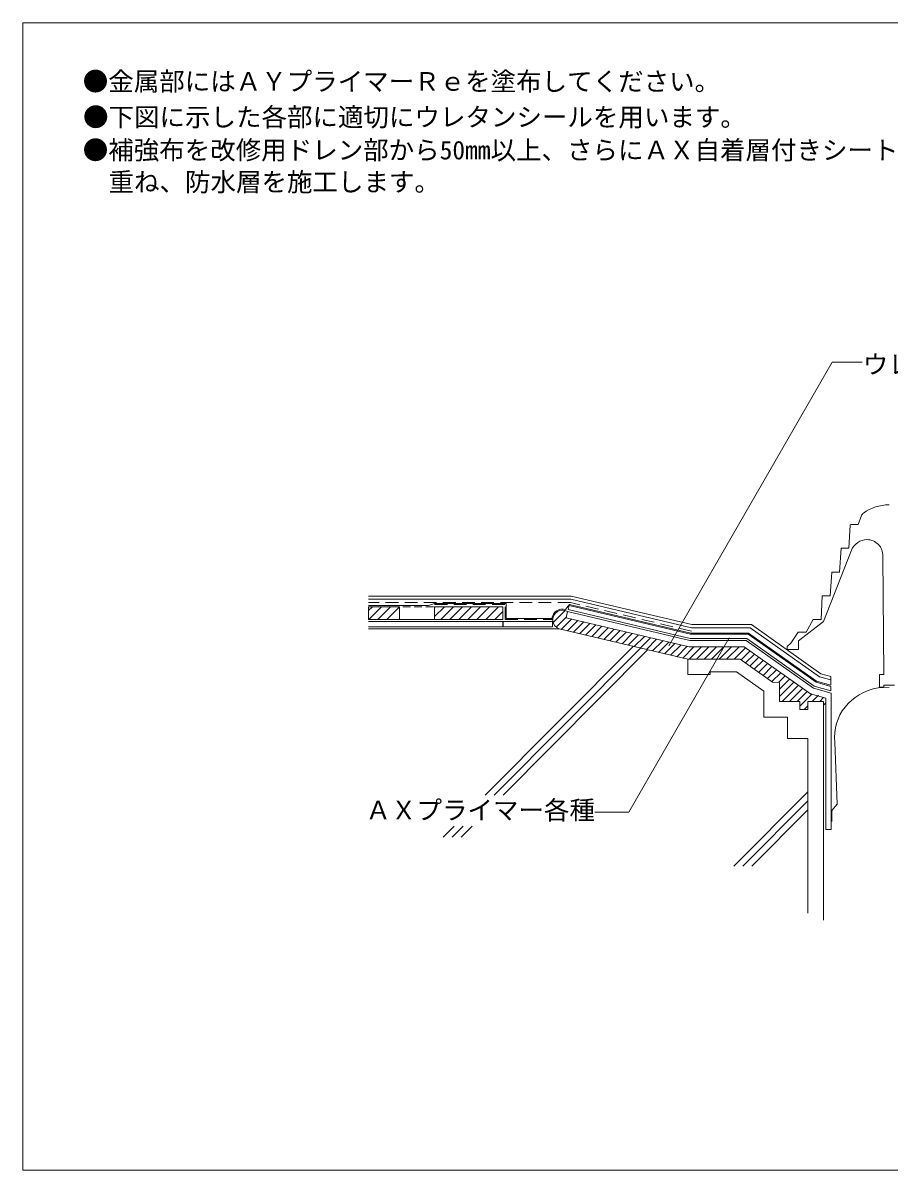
# Model space of a CAD drawing. Units: millimetres on the paper, with parts at other scales. Extents: x -135 to 135, y -94 to 92.
# Drawn here: x -135 to 0.9, y -88 to 92 of the extents above; entities that cross this region are included whole.
import ezdxf
from ezdxf.enums import TextEntityAlignment as Align

# ---------------------------------------------------------------- set-up
doc = ezdxf.new("R2010")
doc.units = ezdxf.units.MM
doc.linetypes.add('DASHED1', pattern=[1.8, 1.2, -0.6])
doc.linetypes.add('DASHED2', pattern=[3, 2, -1])
for name, color, linetype, lineweight in [('1-0_芯・寸法線', 7, 'Continuous', 9), ('1-1_記号', 1, 'DASHED2', 9), ('1-2_ハッチング', 2, 'Continuous', 9), ('1-3_断熱材', 7, 'Continuous', 9), ('1-4_リベットルーフ', 3, 'Continuous', 9), ('1-5_ＦＬ鋼板・ディスク', 7, 'DASHED2', 9), ('1-6_アンカー類', 7, 'Continuous', 9), ('1-7_設備', 7, 'Continuous', 9), ('1-9_下地鋼板', 5, 'Continuous', 9), ('1-A_元図・躯体', 7, 'Continuous', 9), ('1-B_その他', 1, 'Continuous', 9), ('F-F', 7, 'Continuous', 9)]:
    doc.layers.add(name, color=color, linetype=linetype, lineweight=lineweight)
doc.styles.add('ＭＳ ゴシック', font='')
doc.styles.get('ＭＳ ゴシック').set_extended_font_data('MS Gothic')

msp = doc.modelspace()

# ---------------------------------------------------------------- linework, layer by layer
at = {"layer": '1-0_芯・寸法線'}
for p, q in [((-33.642, -5.749), (-8.037, 38.772)), ((-8.037, 38.772), (-3.286, 38.772)), ((-24.167, -4.467), (-39.925, -31.866)), ((-39.925, -31.866), (-45.243, -31.866))]:
    msp.add_line(p, q, dxfattribs=at)
at = {"layer": '1-1_記号'}
for p, q in [((-70.391, 0.731), (-59.345, 0.731)), ((-59.345, -1.602), (-59.345, 0.731)), ((-59.345, -1.602), (-51.905, -1.602))]:
    msp.add_line(p, q, dxfattribs=at)
at = {"layer": '1-2_ハッチング'}
for p, q in [((-59.678, -1.936), (-80.752, -1.936)), ((-80.752, -2.75), (-59.678, -2.75)), ((-59.678, -1.936), (-59.678, -2.75))]:
    msp.add_line(p, q, dxfattribs=at)
at = {"layer": '1-3_断熱材'}
for p, q in [((-80.752, -0.203), (-80.151, 0.398)), ((-80.752, 0.398), (-75.909, 0.398)), ((-80.752, 0.398), (-80.752, -1.602)), ((-80.737, -1.602), (-78.737, 0.398)), ((-79.323, -1.602), (-77.323, 0.398)), ((-77.909, -1.602), (-75.909, 0.398)), ((-75.902, 0.398), (-75.902, -1.602)), ((-70.391, 0.259), (-70.252, 0.398)), ((-70.391, 0.398), (-59.678, 0.398)), ((-70.391, -1.602), (-70.391, 0.398)), ((-70.391, -1.155), (-68.838, 0.398)), ((-69.423, -1.602), (-67.423, 0.398)), ((-68.009, -1.602), (-66.009, 0.398)), ((-66.595, -1.602), (-64.595, 0.398)), ((-65.181, -1.602), (-63.181, 0.398)), ((-63.767, -1.602), (-61.767, 0.398)), ((-62.352, -1.602), (-60.352, 0.398)), ((-59.678, -1.602), (-59.678, 0.398)), ((-59.678, -1.602), (-80.752, -1.602)), ((-60.938, -1.602), (-59.678, -0.342))]:
    msp.add_line(p, q, dxfattribs=at)
at = {"layer": '1-3_断熱材', "linetype": 'DASHED1'}
msp.add_line((-68.795, 0.398), (-80.752, 0.398), dxfattribs=at)
at = {"layer": '1-3_断熱材', "linetype": 'DASHED2'}
msp.add_line((-70.391, 0.398), (-59.678, 0.398), dxfattribs=at)
at = {"layer": '1-4_リベットルーフ'}
for p, q in [((-49.024, 1.564), (-80.752, 1.564)), ((-80.752, 0.564), (-71.359, 0.564)), ((-70.391, 0.898), (-71.359, 0.564)), ((-70.391, 0.898), (-59.178, 0.898)), ((-59.178, -1.436), (-59.178, 0.898)), ((-49.254, 0.762), (-49.855, -0.041)), ((-49.254, 0.762), (-30.182, -3.756)), ((-49.024, 1.564), (-30.104, -2.918)), ((-59.178, -1.436), (-51.999, -1.436)), ((-9.997, -10.592), (-8.228, -11.087)), ((-9.779, -10.133), (-8.228, -10.568)), ((-8.228, -11.922), (-8.228, -10.568)), ((-10.453, -11.29), (-8.228, -11.922))]:
    msp.add_line(p, q, dxfattribs=at)
for points in [[(-80.752, 2.064), (-48.965, 2.064), (-30.045, -2.418), (-20.695, -2.418), (-9.779, -10.133)], [(-30.104, -2.918), (-20.854, -2.918), (-9.997, -10.592)], [(-30.221, -3.752), (-21.119, -3.752), (-10.453, -11.29)]]:
    msp.add_lwpolyline(points, dxfattribs=at)
msp.add_arc((-50.332, -1.654), 1.682, 73.52828, 172.54347, dxfattribs=at)
at = {"layer": '1-5_ＦＬ鋼板・ディスク'}
msp.add_lwpolyline([(-30.105, -3.432), (-49.082, 1.064), (-80.752, 1.064)], dxfattribs=at)
at = {"layer": '1-6_アンカー類'}
for p, q in [((-3.384, 14.711), (-3.938, 13.293)), ((-5.206, 13.195), (-5.39, 9.56)), ((-3.938, 13.293), (-5.106, 13.294)), ((-9.349, -1.902), (-4.971, 9.275)), ((-6.844, 5.837), (-6.609, 9.568)), ((-6.609, 9.568), (-5.39, 9.56)), ((-0.059, 8.352), (0.09, -10.219)), ((-8.074, 5.837), (-6.844, 5.837)), ((-14.504, -5.329), (-13.341, -3.599)), ((-13.341, -3.599), (-12.108, -3.599)), ((-9.349, -1.902), (-13.286, -4.956)), ((-0.592, -10.219), (0.09, -10.219)), ((-0.592, -10.219), (-0.592, -12.219)), ((-0.782, -12.317), (0.917, -12.253)), ((-0.592, -12.219), (0.076, -12.219)), ((1.758, -11.916), (0.076, -11.916)), ((0.076, -12.219), (0.076, -11.916))]:
    msp.add_line(p, q, dxfattribs=at)
for points in [[(-9.751, -1.624), (-9.569, 2.105), (-8.299, 2.105), (-8.074, 5.837)], [(-12.108, -3.599), (-10.977, -1.624), (-9.751, -1.624)], [(-13.286, -4.956), (-13.286, -6.339), (-15.083, -6.339), (-15.083, -5.842), (-14.504, -5.329)], [(-8.085, -33.324), (-8.086, -31.578), (-7.223, -30.59), (-7.595, -20.876)]]:
    msp.add_lwpolyline(points, dxfattribs=at)
for centre, radius, start, end in [((0.974, 9.276), 7.112, 90.46, 125.067), ((-2.455, 14.346), 0.998, 131.144, 158.515), ((-5.106, 13.194), 0.1, 90.125, 179.299), ((-2.504, 8.264), 2.667, 90.914, 157.711), ((-2.566, 8.422), 2.508, 358.406, 89.536)]:
    msp.add_arc(centre, radius, start, end, dxfattribs=at)
msp.add_ellipse((1.494, -20.494), major_axis=(-8.877, 2.385), ratio=0.900393, start_param=5.2015707, end_param=6.6190904, dxfattribs=at)
at = {"layer": '1-7_設備'}
for p, q in [((-49.523, -0.373), (-49.753, -1.346)), ((-49.523, -0.373), (-30.338, -4.918)), ((-21.807, -5.918), (-11.401, -13.273)), ((-8.194, -34.539), (-9.028, -34.539))]:
    msp.add_line(p, q, dxfattribs=at)
for points in [[(-49.753, -1.346), (-30.454, -5.918), (-21.807, -5.918)], [(-30.338, -4.918), (-21.489, -4.918), (-10.963, -12.358)], [(-10.963, -12.358), (-8.194, -13.145), (-8.194, -34.539)], [(-11.401, -13.273), (-9.028, -13.948), (-9.028, -34.539)]]:
    msp.add_lwpolyline(points, dxfattribs=at)
at = {"layer": '1-9_下地鋼板'}
for p, q in [((-49.446, -0.048), (-30.299, -4.585)), ((-59.646, -1.936), (-59.646, -2.75)), ((-59.646, -1.936), (-51.905, -1.936)), ((-59.646, -2.75), (-51.905, -2.75)), ((-51.905, -1.936), (-51.905, -2.75)), ((-30.299, -4.585), (-21.383, -4.585)), ((-30.221, -3.918), (-21.172, -3.918)), ((-21.383, -4.585), (-10.818, -12.053)), ((-21.172, -3.918), (-10.526, -11.443)), ((-10.526, -11.443), (-8.211, -12.101))]:
    msp.add_line(p, q, dxfattribs=at)
for points in [[(-49.446, -0.048), (-49.292, 0.6), (-30.221, -3.918)], [(-10.818, -12.053), (-8.211, -12.794), (-8.211, -12.101)]]:
    msp.add_lwpolyline(points, dxfattribs=at)
at = {"layer": '1-A_元図・躯体'}
for p, q in [((-39.25, -5.828), (-62.458, -29.148)), ((-38.108, -6.099), (-61.047, -29.148)), ((-36.966, -6.369), (-59.636, -29.148)), ((-9.361, -14.472), (-9.361, -48.804)), ((-11.83, -28.628), (-23.452, -40.305)), ((-11.83, -30.045), (-22.041, -40.305)), ((-11.83, -31.463), (-20.63, -40.305)), ((-67.313, -34.025), (-69.054, -35.775)), ((-65.902, -34.025), (-67.643, -35.775)), ((-64.491, -34.025), (-66.232, -35.775))]:
    msp.add_line(p, q, dxfattribs=at)
for points in [[(-80.752, -3.083), (-50.834, -3.083), (-30.681, -7.858), (-30.681, -10.239), (-27.176, -10.239), (-27.176, -9.798), (-23.043, -9.798), (-18.71, -12.88), (-18.71, -16.942), (-15.006, -16.942), (-15.006, -20.293), (-11.83, -20.293), (-11.83, -47.666)], [(-9.361, -14.472), (-11.83, -14.472), (-11.83, -15.707), (-13.087, -15.707), (-13.087, -14.472), (-16.262, -14.472), (-16.262, -11.473), (-17.358, -11.428), (-22.425, -7.858), (-30.681, -7.858)]]:
    msp.add_lwpolyline(points, dxfattribs=at)
at = {"layer": '1-B_その他'}
for p, q in [((-50.512, -3.16), (-48.9, -1.548)), ((-49.559, -3.385), (-47.947, -1.774)), ((-48.606, -3.611), (-46.995, -1.999)), ((-47.654, -3.837), (-46.042, -2.225)), ((-46.701, -4.063), (-45.089, -2.451)), ((-45.748, -4.288), (-44.136, -2.677)), ((-44.795, -4.514), (-43.184, -2.902)), ((-43.843, -4.74), (-42.231, -3.128)), ((-42.89, -4.966), (-41.278, -3.354)), ((-41.937, -5.191), (-40.325, -3.58)), ((-40.984, -5.417), (-39.372, -3.805)), ((-40.032, -5.643), (-38.42, -4.031)), ((-39.079, -5.869), (-37.467, -4.257)), ((-38.126, -6.094), (-36.514, -4.483)), ((-37.173, -6.32), (-35.561, -4.708)), ((-36.22, -6.546), (-34.609, -4.934)), ((-35.268, -6.772), (-33.656, -5.16)), ((-34.315, -6.997), (-32.703, -5.386)), ((-33.362, -7.223), (-31.75, -5.611)), ((-32.409, -7.449), (-30.798, -5.837)), ((-31.457, -7.675), (-29.7, -5.918)), ((-30.462, -7.858), (-28.522, -5.918)), ((-29.283, -7.858), (-27.343, -5.918)), ((-28.105, -7.858), (-26.165, -5.918)), ((-26.926, -7.858), (-24.986, -5.918)), ((-25.748, -7.858), (-23.808, -5.918)), ((-24.569, -7.858), (-22.629, -5.918)), ((-23.391, -7.858), (-21.598, -6.066)), ((-22.3, -7.946), (-20.908, -6.554)), ((-21.609, -8.434), (-20.217, -7.042)), ((-20.917, -8.921), (-19.527, -7.53)), ((-20.226, -9.408), (-18.836, -8.018)), ((-19.535, -9.895), (-18.146, -8.506)), ((-18.843, -10.382), (-17.455, -8.994)), ((-18.152, -10.869), (-16.765, -9.482)), ((-17.461, -11.356), (-16.074, -9.97)), ((-16.394, -11.468), (-15.384, -10.458)), ((-16.262, -12.515), (-14.693, -10.946)), ((-16.262, -13.693), (-14.003, -11.434)), ((-15.863, -14.472), (-13.312, -11.922)), ((-14.684, -14.472), (-12.622, -12.41)), ((-13.506, -14.472), (-11.931, -12.898)), ((-13.087, -15.232), (-11.138, -13.283)), ((-11.149, -14.472), (-10.176, -13.5)), ((-9.97, -14.472), (-9.353, -13.855)), ((-12.384, -15.707), (-11.83, -15.154)), ((-9.361, -15.042), (-9.028, -14.709))]:
    msp.add_line(p, q, dxfattribs=at)
for points in [[(-51.787, -2.077), (-50.853, -1.143), (-49.908, -0.199)], [(-51.327, -2.796), (-49.853, -1.322), (-49.715, -1.184)]]:
    msp.add_lwpolyline(points, dxfattribs=at)
msp.add_arc((-50.332, -1.654), 1.515, 57.725, 250.64, dxfattribs=at)
at = {"layer": 'F-F'}
msp.add_line((-135, 92), (-135, -88), dxfattribs=at)
msp.add_lwpolyline([(-135, 92), (135, 92), (135, -88), (-135, -88)], dxfattribs=at)

# ---------------------------------------------------------------- texts
at = {"layer": '1-0_芯・寸法線', "style": 'ＭＳ ゴシック'}
for s, p in [('●金属部にはＡＹプライマーＲｅを塗布してください。', (-125.613, 80.479)), ('●下図に示した各部に適切にウレタンシールを用います。', (-125.568, 74.888)), ('●補強布を改修用ドレン部から50mm以上、さらにＡＸ自着層付きシートにも100mm以上', (-125.613, 69.703)), ('\u3000重ね、防水層を施工します。', (-125.568, 64.699)), ('ウレタンシール', (-3.2, 36.09)), ('ＡＸプライマー各種', (-81.243, -33.866))]:
    msp.add_text(s, height=2.933, dxfattribs=at).set_placement(p, align=Align.BOTTOM_LEFT)

doc.saveas('drawing.dxf')
